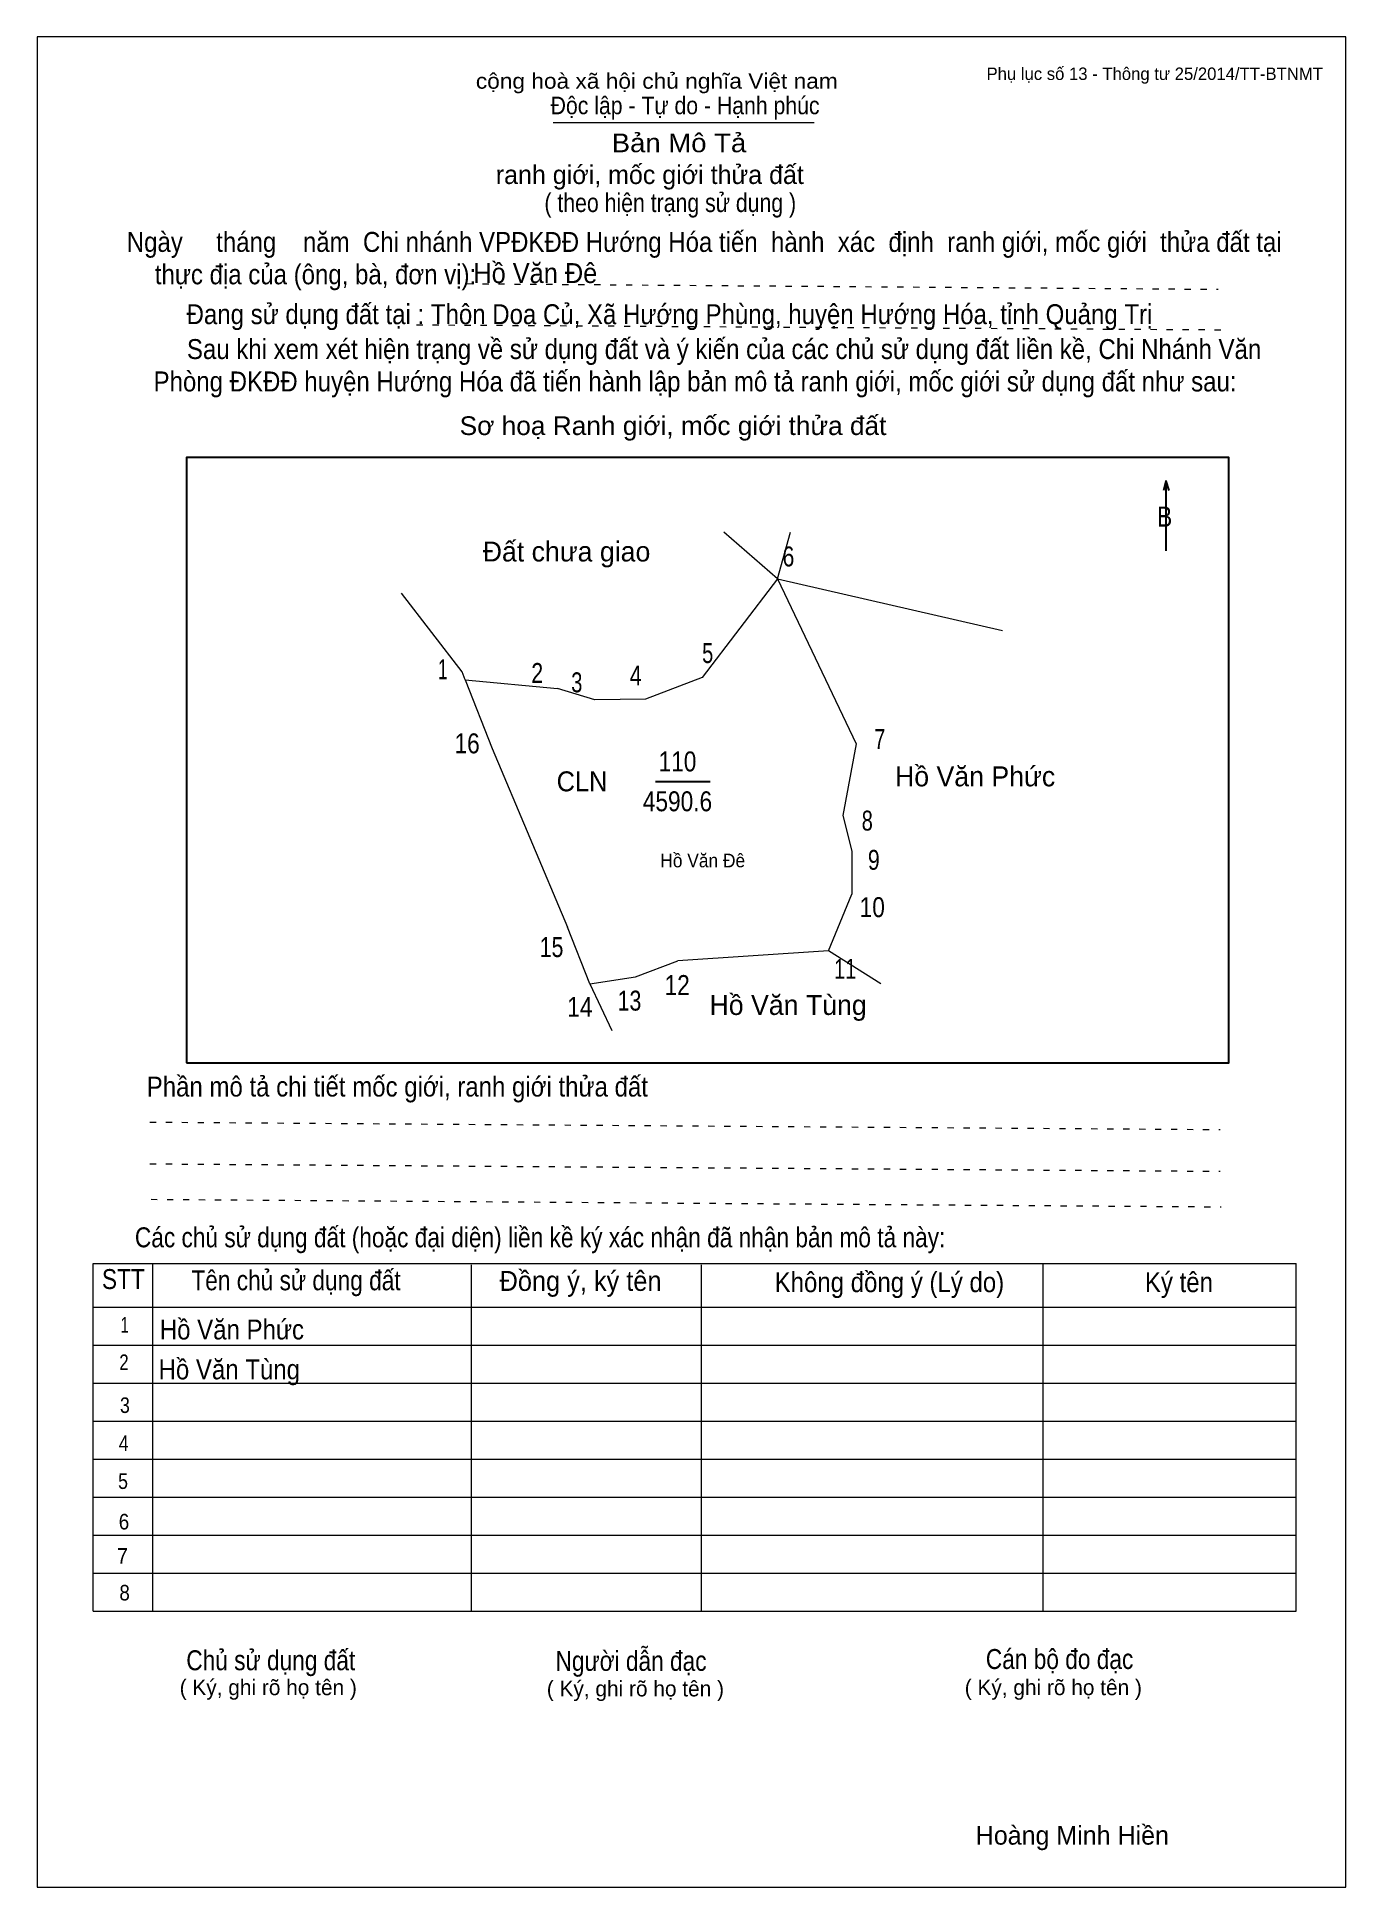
# Model space of a CAD drawing. Header units: centimetres. Extents: x 0 to 21, y 0 to 29.7.
import ezdxf
from ezdxf.enums import TextEntityAlignment as Align

# ---------------------------------------------------------------- set-up
doc = ezdxf.new("R2010")
doc.units = ezdxf.units.CM
doc.header["$LTSCALE"] = 0.13
doc.linetypes.add('DOTTED', pattern=[1.5, 0.3, -1.2])
for name, color, linetype, lineweight in [('1', 7, 'Continuous', 13), ('33', 7, 'Continuous', 25), ('6', 7, 'Continuous', 13), ('62', 7, 'Continuous', 13)]:
    doc.layers.add(name, color=color, linetype=linetype, lineweight=lineweight)
for name, color, linetype in [('2', 7, 'Continuous'), ('32', 7, 'Continuous'), ('34', 7, 'Continuous'), ('63', 7, 'Continuous')]:
    doc.layers.add(name, color=color, linetype=linetype)

msp = doc.modelspace()

# ---------------------------------------------------------------- linework, layer by layer
at = {"layer": '1'}
msp.add_lwpolyline([(21, 0), (21, 29.7), (0, 29.7), (0, 0)], close=True, dxfattribs=at)
at = {"layer": '33'}
msp.add_line((9.92, 17.75), (10.8, 17.75), dxfattribs=at)
at = {"layer": '6'}
for p, q in [((11.88, 21), (11.02, 21.75)), ((11.88, 21), (12.09, 21.75)), ((11.88, 21), (13.14, 18.35)), ((11.88, 21), (15.49, 20.17)), ((6.87, 19.38), (8.35, 19.24)), ((12.7, 15.03), (13.07, 15.94)), ((8.87, 14.5), (8.51, 15.41)), ((12.7, 15.03), (10.28, 14.87)), ((13.54, 14.5), (12.7, 15.03)), ((8.87, 14.5), (9.22, 13.75))]:
    msp.add_line(p, q, dxfattribs=at)
for points in [[(11.88, 21), (10.67, 19.42), (9.76, 19.07), (8.95, 19.06), (8.35, 19.24)], [(6.87, 19.38), (6.82, 19.51), (5.85, 20.77)], [(6.87, 19.38), (7.3, 18.28), (8.51, 15.41)], [(13.14, 18.35), (12.93, 17.2), (13.07, 16.63), (13.07, 15.94)], [(8.87, 14.5), (9.6, 14.61), (10.28, 14.87)]]:
    msp.add_lwpolyline(points, dxfattribs=at)
at = {"layer": '62'}
for p, q in [((8.28, 28.33), (12.47, 28.33)), ((0.9, 10.01), (20.2, 10.01)), ((0.9, 4.43), (0.9, 10.01)), ((1.86, 4.43), (1.86, 10.01)), ((6.97, 4.43), (6.97, 9.99)), ((10.66, 4.43), (10.66, 9.99)), ((16.14, 4.43), (16.14, 10.01)), ((20.2, 4.43), (20.2, 10.01)), ((0.9, 9.31), (20.2, 9.31)), ((0.9, 8.7), (20.2, 8.7)), ((0.9, 8.09), (20.2, 8.09)), ((0.9, 7.48), (20.2, 7.48)), ((0.9, 6.87), (20.2, 6.87)), ((0.9, 6.26), (20.2, 6.26)), ((0.9, 5.65), (20.2, 5.65)), ((0.9, 5.04), (20.2, 5.04)), ((0.9, 4.43), (20.2, 4.43))]:
    msp.add_line(p, q, dxfattribs=at)
at = {"layer": '62', "linetype": 'DOTTED'}
for p, q in [((6.89, 25.74), (18.95, 25.65)), ((6.09, 25.08), (19.04, 25)), ((1.81, 12.28), (18.98, 12.16)), ((1.81, 11.61), (18.98, 11.49)), ((1.83, 11.04), (19, 10.92))]:
    msp.add_line(p, q, dxfattribs=at)
at = {"layer": '62', "lineweight": 25}
for p, q in [((18.11, 22.58), (18.11, 21.45)), ((18.11, 22.57), (18.07, 22.42)), ((18.11, 22.57), (18.16, 22.42))]:
    msp.add_line(p, q, dxfattribs=at)
msp.add_lwpolyline([(2.4, 13.23), (19.12, 13.23), (19.12, 22.95), (2.4, 22.95)], close=True, dxfattribs=at)

# ---------------------------------------------------------------- texts
at = {"layer": '2', "width": 0.95}
msp.add_text('Hồ Văn Đê', height=0.219, dxfattribs=at).set_placement((10.68, 16.37), align=Align.CENTER)
at = {"layer": '32'}
for s, width, p in [('6', 0.8, (12.055, 21.2)), ('5', 0.75, (10.76, 19.65)), ('1', 0.65, (6.51, 19.39)), ('2', 0.8, (8.025, 19.33)), ('4', 0.8, (9.605, 19.29)), ('3', 0.75, (8.66, 19.18)), ('16', 0.85, (6.9, 18.2)), ('7', 0.75, (13.52, 18.27)), ('8', 0.75, (13.32, 16.96)), ('9', 0.8, (13.425, 16.33)), ('10', 0.85, (13.4, 15.57)), ('15', 0.8, (8.255, 14.93)), ('11', 0.75, (12.965, 14.58)), ('12', 0.85, (10.27, 14.32)), ('14', 0.85, (8.71, 13.97)), ('13', 0.8, (9.505, 14.07))]:
    msp.add_text(s, height=0.32, dxfattribs=dict(at, width=width)).set_placement(p, align=Align.CENTER)
at = {"layer": '33'}
for s, p in [('Đất chưa giao', (8.495, 21.28)), ('Đất chưa giao', (8.495, 21.28)), ('Hồ Văn Phức', (15.05, 17.67)), ('Hồ Văn Tùng', (12.05, 14)), ('Hồ Văn Tùng', (12.05, 14))]:
    msp.add_text(s, height=0.32, dxfattribs=at).set_placement(p, align=Align.CENTER)
at = {"layer": '33', "width": 0.85}
for s, p in [('110', (10.275, 17.91)), ('4590.6', (10.275, 17.27))]:
    msp.add_text(s, height=0.32, dxfattribs=at).set_placement(p, align=Align.CENTER)
at = {"layer": '33', "width": 0.95}
msp.add_text('CLN', height=0.32, dxfattribs=at).set_placement((9.15, 17.59), align=Align.RIGHT)
at = {"layer": '34'}
for s, width, p in [('Hồ Văn Đê', 0.95, (7, 25.75)), ('Hồ Văn Phức', 0.9, (1.97, 8.79)), ('Hồ Văn Tùng', 0.9, (1.95, 8.15))]:
    msp.add_text(s, height=0.32, dxfattribs=dict(at, width=width)).set_placement(p)
at = {"layer": '62'}
for s, height, width, p in [('cộng hoà xã hội chủ nghĩa Việt nam', 0.2474, 1.1, (7.04, 28.87)), ('Độc lập - Tự do - Hạnh phúc', 0.2828, 0.9, (8.24, 28.46)), ('Bản Mô Tả', 0.3, 1.1, (9.22, 27.85)), ('( theo hiện trạng sử dụng )', 0.3, 0.85, (8.14, 26.89)), ('Ngày     tháng    năm  Chi nhánh VPĐKĐĐ Hướng Hóa tiến  hành  xác  định  ranh giới, mốc giới  thửa đất tại ', 0.32, 0.9, (1.44, 26.25)), ('thực địa của (ông, bà, đơn vị): ', 0.32, 0.9, (1.89, 25.73)), ('Đang sử dụng đất tại : Thôn Doa Củ, Xã Hướng Phùng, huyện Hướng Hóa, tỉnh Quảng Trị', 0.32, 0.9, (2.4, 25.09)), ('     Sau khi xem xét hiện trạng về sử dụng đất và ý kiến của các chủ sử dụng đất liền kề, Chi Nhánh Văn ', 0.32, 0.9, (1.87, 24.53)), ('Phòng ĐKĐĐ huyện Hướng Hóa đã tiến hành lập bản mô tả ranh giới, mốc giới sử dụng đất như sau:', 0.32, 0.9, (1.87, 24.01)), ('Sơ hoạ Ranh giới, mốc giới thửa đất', 0.3, 1.05, (6.78, 23.31)), ('B', 0.32, 0.85, (17.97, 21.84)), ('Phần mô tả chi tiết mốc giới, ranh giới thửa đất ', 0.32, 0.9, (1.76, 12.69)), ('Các chủ sử dụng đất (hoặc đại diện) liền kề ký xác nhận đã nhận bản mô tả này:', 0.32, 0.85, (1.57, 10.27))]:
    msp.add_text(s, height=height, dxfattribs=dict(at, width=width)).set_placement(p)
msp.add_text('ranh giới, mốc giới thửa đất', height=0.3, dxfattribs=at).set_placement((7.36, 27.34))
for s, height, width, p in [('STT', 0.32, 0.85, (1.385, 9.6)), ('Tên chủ sử dụng đất', 0.32, 0.85, (4.155, 9.58)), ('Đồng ý, ký tên', 0.32, 0.95, (8.72, 9.57)), ('Không đồng ý (Lý do)', 0.32, 0.9, (13.675, 9.55)), ('Ký tên', 0.32, 0.9, (18.32, 9.55)), ('1', 0.25, 0.7, (1.405, 8.9)), ('2', 0.25, 0.8, (1.395, 8.3)), ('3', 0.25, 0.85, (1.41, 7.61)), ('4', 0.25, 0.85, (1.39, 7)), ('5', 0.25, 0.85, (1.38, 6.39)), ('6', 0.25, 0.9, (1.395, 5.74)), ('7', 0.25, 0.95, (1.37, 5.19)), ('8', 0.25, 0.9, (1.405, 4.6)), ('Người dẫn đạc', 0.32, 0.85, (9.53, 3.47)), ('Chủ sử dụng đất', 0.32, 0.85, (3.75, 3.48)), ('Cán bộ đo đạc', 0.32, 0.85, (16.405, 3.5))]:
    msp.add_text(s, height=height, dxfattribs=dict(at, width=width)).set_placement(p, align=Align.CENTER)
for p in [(3.71, 3.08), (9.6, 3.06), (16.305, 3.08)]:
    msp.add_text('( Ký, ghi rõ họ tên )', height=0.25, dxfattribs=at).set_placement(p, align=Align.CENTER)
at = {"layer": '63'}
msp.add_text('Phụ lục số 13 - Thông tư 25/2014/TT-BTNMT', height=0.2, dxfattribs=at).set_placement((20.63, 29.01), align=Align.RIGHT)
msp.add_text('Hoàng Minh Hiền', height=0.3, dxfattribs=at).set_placement((16.61, 0.68), align=Align.CENTER)

doc.saveas('drawing.dxf')
